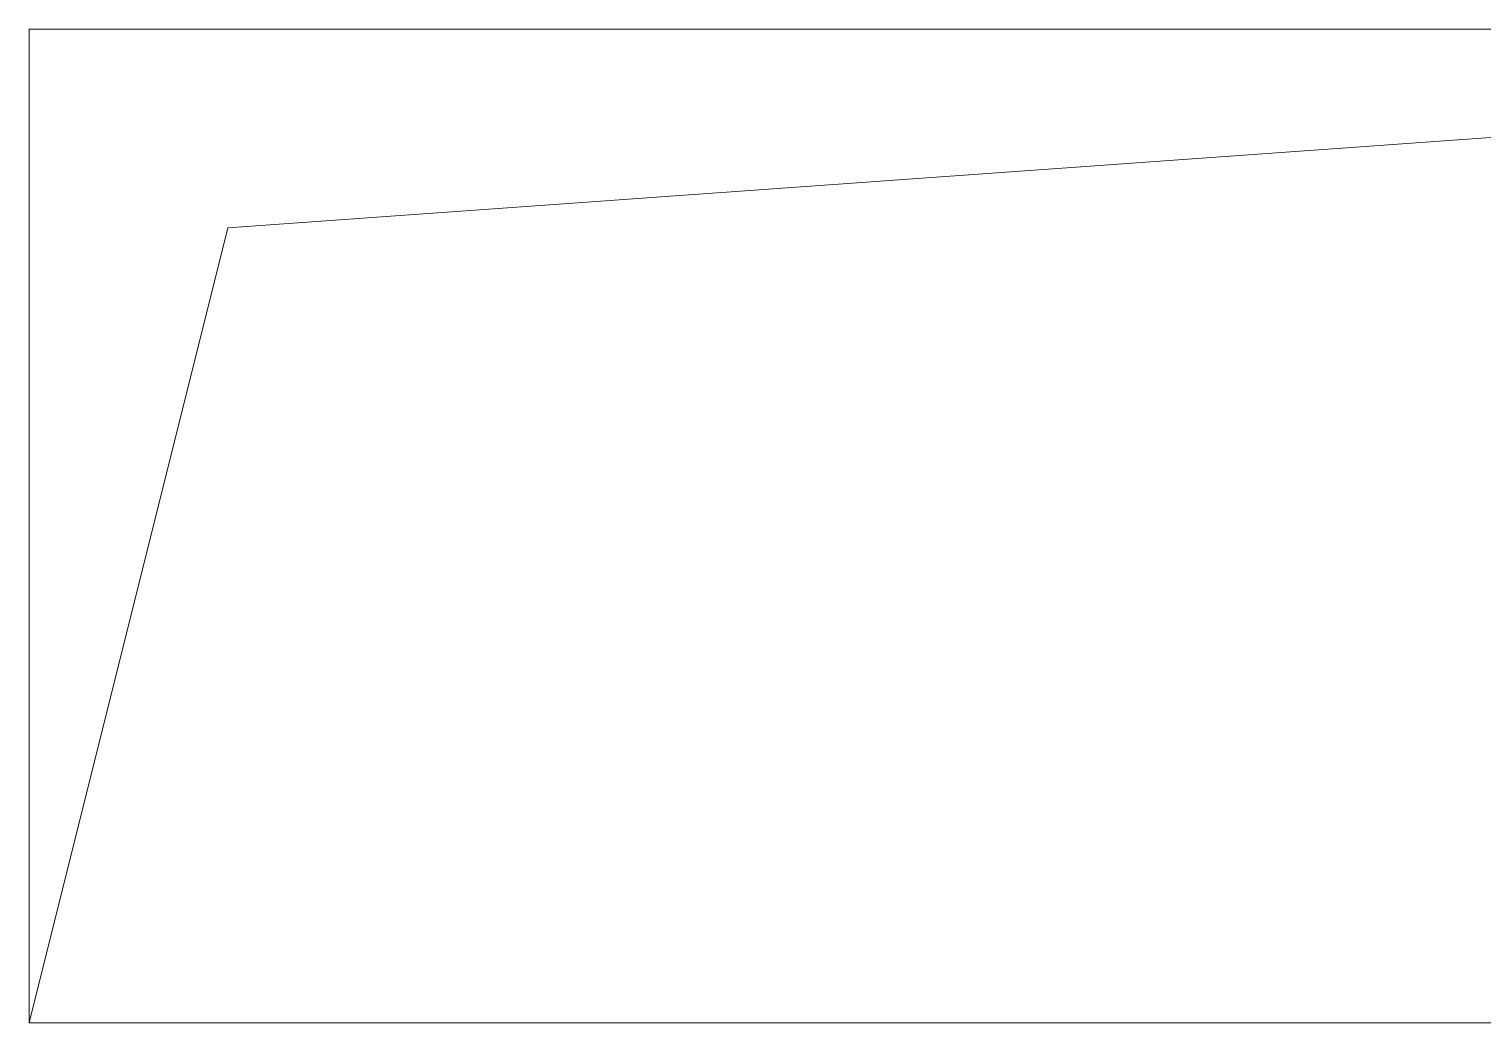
# Model space of a CAD drawing. Header units: millimetres. Extents: x -17017 to 628417, y -109036 to 199237.
# Drawn here: x 342070.7 to 342363.3, y -81232.4 to -81032.4 of the extents above; entities that cross this region are included whole.
import ezdxf

# ---------------------------------------------------------------- set-up
doc = ezdxf.new("R2010")
doc.units = ezdxf.units.MM
doc.layers.add('A-FLOR-____-OTLN', color=7, linetype='Continuous', lineweight=9)
doc.layers.add('A-GENM-____-OTLN', color=7, linetype='Continuous', lineweight=9)

# ---------------------------------------------------------------- blocks, each defined once
blk = doc.blocks.new('AR_Отверстие прямоугольное _в плите_ - AR_Отверстие прямоугольное _в плите_-30459197-АР1_План отверстий 3 этажа в осях 1-64_А-ГГ')
at = {"layer": 'A-GENM-____-OTLN'}
for p, q in [((300, 100), (-300, 100)), ((-300, 100), (-300, -100)), ((-260, 60), (300, 100)), ((-300, -100), (-260, 60)), ((-300, -100), (300, -100))]:
    blk.add_line(p, q, dxfattribs=at)

msp = doc.modelspace()

# ---------------------------------------------------------------- linework, layer by layer
at = {"layer": 'A-FLOR-____-OTLN'}
for p, q in [((342070.71, -81032.41), (342670.71, -81032.41)), ((342070.71, -81232.41), (342070.71, -81032.41)), ((342670.71, -81232.41), (342070.71, -81232.41))]:
    msp.add_line(p, q, dxfattribs=at)

# ---------------------------------------------------------------- block references
at = {"layer": 'A-GENM-____-OTLN'}
msp.add_blockref('AR_Отверстие прямоугольное _в плите_ - AR_Отверстие прямоугольное _в плите_-30459197-АР1_План отверстий 3 этажа в осях 1-64_А-ГГ', (342370.71, -81132.41), dxfattribs=at)

doc.saveas('drawing.dxf')
